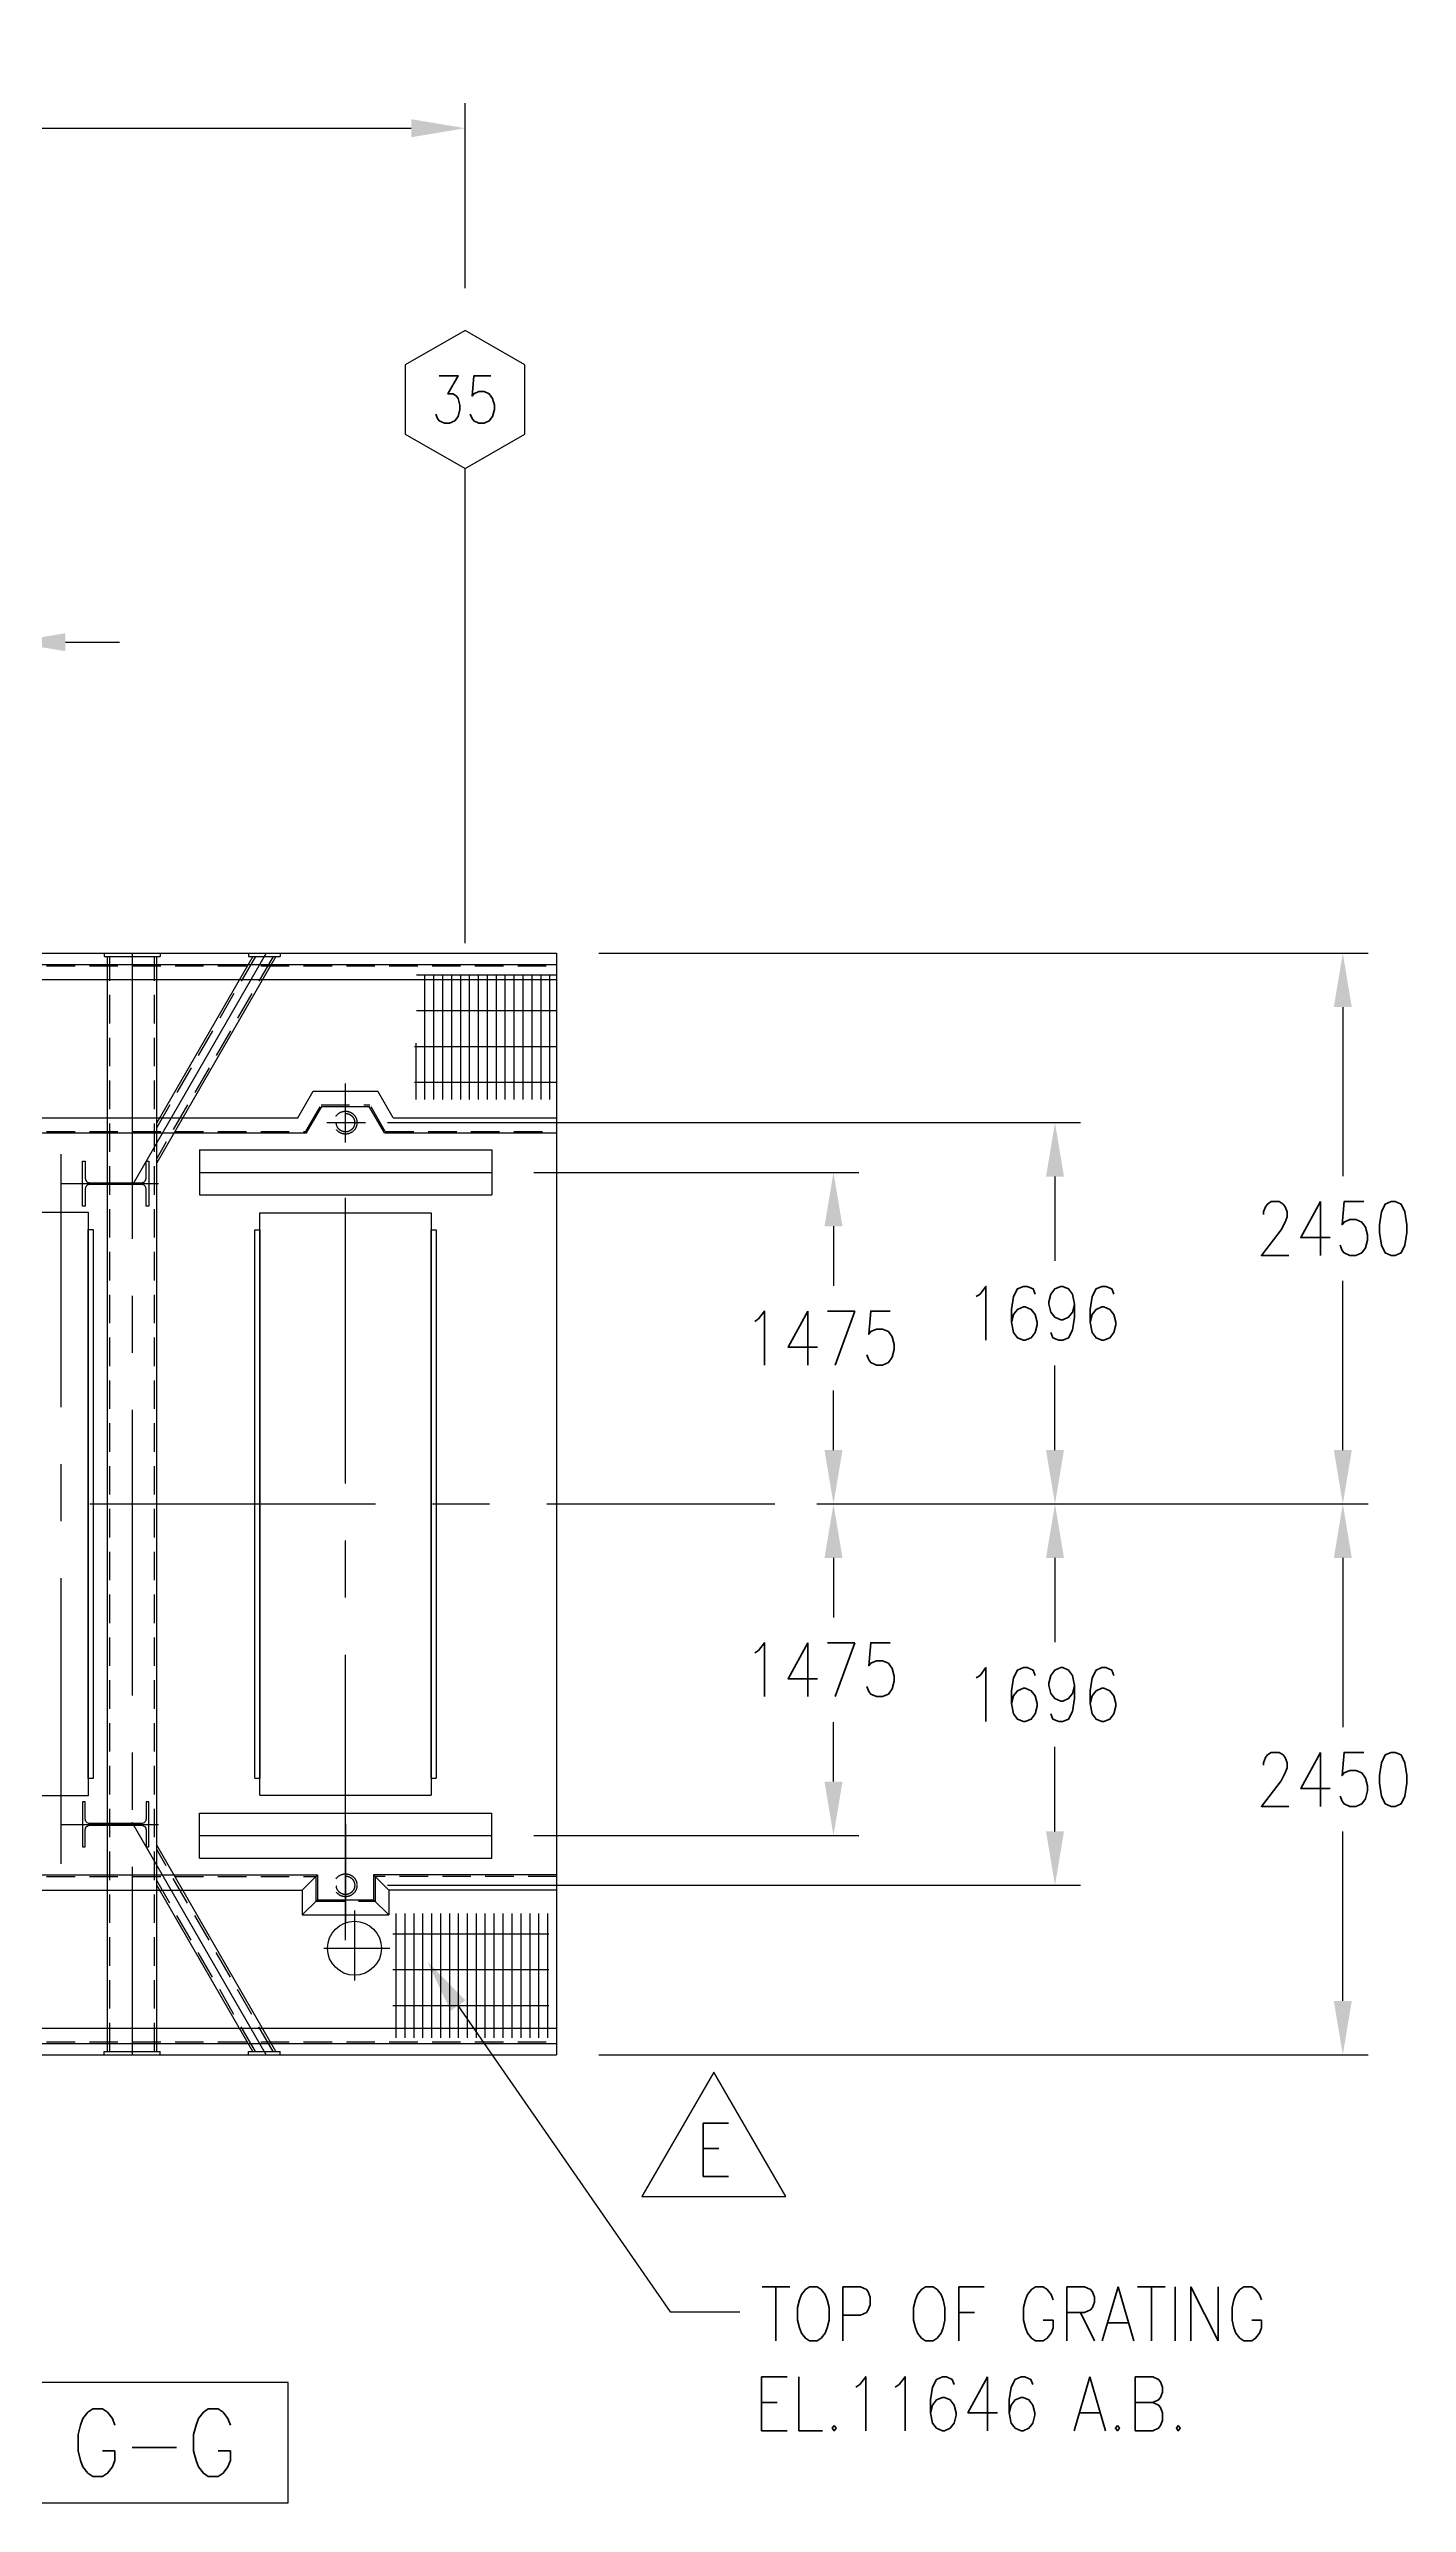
# Model space of a CAD drawing. Extents: x 0 to 68580, y 0 to 45720.
# Drawn here: x 21100 to 27138, y 8740 to 19654 of the extents above; entities that cross this region are included whole.
import ezdxf
from ezdxf.enums import TextEntityAlignment as Align

# ---------------------------------------------------------------- set-up
doc = ezdxf.new("R2010")
doc.units = 0
doc.header["$LTSCALE"] = 40
doc.linetypes.add('CENTER', pattern=[50.8, 31.75, -6.35, 6.35, -6.35])
doc.linetypes.add('HIDDEN2', pattern=[4.7625, 3.175, -1.5875])
doc.layers.get('0').update_dxf_attribs({"linetype": 'CONTINUOUS'})
doc.layers.get('DEFPOINTS').update_dxf_attribs({"linetype": 'CONTINUOUS'})
for name, color, linetype in [('EMS_CL', 1, 'CENTER'), ('EMS_DIM', 3, 'CONTINUOUS'), ('EMS_GRAY', 252, 'CONTINUOUS'), ('EMS_HATCH', 3, 'CONTINUOUS'), ('EMS_REV', 7, 'CONTINUOUS'), ('EMS_SHIPSTRUCTURE', 151, 'CONTINUOUS'), ('EMS_TXT', 2, 'CONTINUOUS'), ('EMS_WALKWAY_PLATFORM', 2, 'CONTINUOUS')]:
    doc.layers.add(name, color=color, linetype=linetype)
doc.styles.add('EMS', font='Romans.shx', dxfattribs={"width": 0.85, "height": 240})
doc.dimstyles.get("Standard").update_dxf_attribs({"dimtxt": 0.125, "dimasz": 0.25, "dimexe": 0.18, "dimexo": 0.0625, "dimgap": 0.09, "dimtad": 0, "dimtih": 1, "dimtoh": 1, "dimzin": 12, "dimcen": 0.09, "dimclrd": 160, "dimclre": 160, "dimclrt": 200, "dimazin": 3, "dimtfac": 1, "dimtofl": 0, "dimtmove": 0, "dimatfit": 3})

# ---------------------------------------------------------------- blocks, each defined once
blk = doc.blocks.new('*U244')
at = {"layer": 'EMS_DIM', "color": 0, "style": 'EMS', "width": 0.85}
blk.add_text('5100', height=240, dxfattribs=at).set_placement((20011, 19414))
blk = doc.blocks.new('*D42')
at = {"layer": 'DEFPOINTS', "color": 0}
for p in [(22950, 19302), (17850, 18403), (22950, 18403)]:
    blk.add_point(p, dxfattribs=at)
at = {"layer": 'EMS_DIM', "color": 0}
for p, q in [((17850, 18590), (17850, 19414)), ((22950, 18590), (22950, 19414)), ((18090, 19302), (22710, 19302))]:
    blk.add_line(p, q, dxfattribs=at)
for points in [[(18090, 19342), (18090, 19262), (17850, 19302)], [(22710, 19342), (22710, 19262), (22950, 19302)]]:
    blk.add_solid(points, dxfattribs=at)
at = {"layer": 'EMS_REV'}
blk.add_blockref('*U244', (0, 0), dxfattribs=at)
blk = doc.blocks.new('*X186')
at = {"color": 0}
for p, q in [((22641, 11361), (22641, 10808)), ((22681, 11361), (22681, 10808)), ((22721, 11361), (22721, 10808)), ((22760, 11361), (22760, 10808)), ((22800, 11361), (22800, 10808)), ((22840, 11361), (22840, 10808)), ((22880, 11361), (22880, 10808)), ((22919, 11361), (22919, 10808)), ((22959, 11361), (22959, 10808)), ((22999, 11361), (22999, 10808)), ((23038, 11361), (23038, 10808)), ((23078, 11361), (23078, 10808)), ((23118, 11361), (23118, 10808)), ((23157, 11361), (23157, 10808)), ((23197, 11361), (23197, 10808)), ((23237, 11361), (23237, 10808)), ((23276, 11361), (23276, 10808)), ((23316, 11361), (23316, 10808)), ((22628, 11271), (23322, 11271)), ((22628, 11112), (23322, 11112)), ((22628, 10953), (23322, 10953))]:
    blk.add_line(p, q, dxfattribs=at)
blk = doc.blocks.new('*U250')
at = {"layer": 'EMS_DIM', "color": 0, "style": 'EMS', "width": 0.85}
blk.add_text('550', height=240, dxfattribs=at).set_placement((20371, 17118))
blk = doc.blocks.new('*D47')
at = {"layer": 'DEFPOINTS', "color": 0}
for p in [(20382, 17016), (20382, 14883), (20932, 14883)]:
    blk.add_point(p, dxfattribs=at)
at = {"layer": 'EMS_DIM', "color": 0}
for p, q in [((20382, 15071), (20382, 17129)), ((20932, 15071), (20932, 17129)), ((20142, 17016), (19902, 17016)), ((20932, 17016), (20382, 17016)), ((21172, 17016), (21412, 17016))]:
    blk.add_line(p, q, dxfattribs=at)
for points in [[(20142, 17056), (20142, 16976), (20382, 17016)], [(21172, 17056), (21172, 16976), (20932, 17016)]]:
    blk.add_solid(points, dxfattribs=at)
at = {"layer": 'EMS_REV'}
blk.add_blockref('*U250', (0, 0), dxfattribs=at)
blk = doc.blocks.new('*U254')
at = {"layer": 'EMS_DIM', "color": 0, "style": 'EMS', "width": 0.85}
blk.add_text('1475', height=240, dxfattribs=at).set_placement((24185, 12326))
blk = doc.blocks.new('*D50')
at = {"layer": 'DEFPOINTS', "color": 0}
for p in [(24327, 13183), (24588, 13183), (23068, 11708)]:
    blk.add_point(p, dxfattribs=at)
at = {"layer": 'EMS_DIM', "color": 0}
for p, q in [((24514, 13183), (24700, 13183)), ((24588, 12943), (24588, 12678)), ((24588, 11948), (24588, 12213)), ((23255, 11708), (24700, 11708))]:
    blk.add_line(p, q, dxfattribs=at)
for points in [[(24548, 12943), (24628, 12943), (24588, 13183)], [(24548, 11948), (24628, 11948), (24588, 11708)]]:
    blk.add_solid(points, dxfattribs=at)
at = {"layer": 'EMS_REV'}
blk.add_blockref('*U254', (0, 0), dxfattribs=at)
blk = doc.blocks.new('*U255')
at = {"layer": 'EMS_DIM', "color": 0, "style": 'EMS', "width": 0.85}
blk.add_text('1475', height=240, dxfattribs=at).set_placement((24185, 13801))
blk = doc.blocks.new('*D51')
at = {"layer": 'DEFPOINTS', "color": 0}
for p in [(23068, 14658), (24327, 13183), (24588, 13183)]:
    blk.add_point(p, dxfattribs=at)
at = {"layer": 'EMS_DIM', "color": 0}
for p, q in [((23255, 14658), (24700, 14658)), ((24588, 14418), (24588, 14153)), ((24588, 13423), (24588, 13688)), ((24514, 13183), (24700, 13183))]:
    blk.add_line(p, q, dxfattribs=at)
for points in [[(24548, 14418), (24628, 14418), (24588, 14658)], [(24548, 13423), (24628, 13423), (24588, 13183)]]:
    blk.add_solid(points, dxfattribs=at)
at = {"layer": 'EMS_REV'}
blk.add_blockref('*U255', (0, 0), dxfattribs=at)
blk = doc.blocks.new('*U256')
at = {"layer": 'EMS_DIM', "color": 0, "style": 'EMS', "width": 0.85}
blk.add_text('2450', height=240, dxfattribs=at).set_placement((26465, 14288))
blk = doc.blocks.new('*D52')
at = {"layer": 'DEFPOINTS', "color": 0}
for p in [(23356, 15633), (24327, 13183), (26853, 13183)]:
    blk.add_point(p, dxfattribs=at)
at = {"layer": 'EMS_DIM', "color": 0}
for p, q in [((23544, 15633), (26966, 15633)), ((26853, 15393), (26853, 14641)), ((26853, 13423), (26853, 14176)), ((24514, 13183), (26966, 13183))]:
    blk.add_line(p, q, dxfattribs=at)
for points in [[(26813, 15393), (26893, 15393), (26853, 15633)], [(26813, 13423), (26893, 13423), (26853, 13183)]]:
    blk.add_solid(points, dxfattribs=at)
at = {"layer": 'EMS_REV'}
blk.add_blockref('*U256', (0, 0), dxfattribs=at)
blk = doc.blocks.new('*U257')
at = {"layer": 'EMS_DIM', "color": 0, "style": 'EMS', "width": 0.85}
blk.add_text('2450', height=240, dxfattribs=at).set_placement((26465, 11838))
blk = doc.blocks.new('*D53')
at = {"layer": 'DEFPOINTS', "color": 0}
for p in [(24327, 13183), (26853, 13183), (23356, 10733)]:
    blk.add_point(p, dxfattribs=at)
at = {"layer": 'EMS_DIM', "color": 0}
for p, q in [((24514, 13183), (26966, 13183)), ((26853, 12943), (26853, 12191)), ((26853, 10973), (26853, 11726)), ((23544, 10733), (26966, 10733))]:
    blk.add_line(p, q, dxfattribs=at)
for points in [[(26813, 12943), (26893, 12943), (26853, 13183)], [(26813, 10973), (26893, 10973), (26853, 10733)]]:
    blk.add_solid(points, dxfattribs=at)
at = {"layer": 'EMS_REV'}
blk.add_blockref('*U257', (0, 0), dxfattribs=at)
blk = doc.blocks.new('*U258')
at = {"layer": 'EMS_DIM', "color": 0, "style": 'EMS', "width": 0.85}
blk.add_text('1696', height=240, dxfattribs=at).set_placement((25170, 13911))
blk = doc.blocks.new('*D54')
at = {"layer": 'DEFPOINTS', "color": 0}
for p in [(22418, 14879), (24578, 13183), (25573, 13183)]:
    blk.add_point(p, dxfattribs=at)
at = {"layer": 'EMS_DIM', "color": 0}
for p, q in [((22605, 14879), (25686, 14879)), ((25573, 14639), (25573, 14264)), ((25573, 13423), (25573, 13799)), ((24766, 13183), (25686, 13183))]:
    blk.add_line(p, q, dxfattribs=at)
for points in [[(25533, 14639), (25613, 14639), (25573, 14879)], [(25533, 13423), (25613, 13423), (25573, 13183)]]:
    blk.add_solid(points, dxfattribs=at)
at = {"layer": 'EMS_REV'}
blk.add_blockref('*U258', (0, 0), dxfattribs=at)
blk = doc.blocks.new('*U259')
at = {"layer": 'EMS_DIM', "color": 0, "style": 'EMS', "width": 0.85}
blk.add_text('1696', height=240, dxfattribs=at).set_placement((25170, 12215))
blk = doc.blocks.new('*D55')
at = {"layer": 'DEFPOINTS', "color": 0}
for p in [(24578, 13183), (25573, 13183), (22418, 11487)]:
    blk.add_point(p, dxfattribs=at)
at = {"layer": 'EMS_DIM', "color": 0}
for p, q in [((24766, 13183), (25686, 13183)), ((25573, 12943), (25573, 12568)), ((25573, 11727), (25573, 12103)), ((22605, 11487), (25686, 11487))]:
    blk.add_line(p, q, dxfattribs=at)
for points in [[(25533, 12943), (25613, 12943), (25573, 13183)], [(25533, 11727), (25613, 11727), (25573, 11487)]]:
    blk.add_solid(points, dxfattribs=at)
at = {"layer": 'EMS_REV'}
blk.add_blockref('*U259', (0, 0), dxfattribs=at)
blk = doc.blocks.new('*U189')
at = {"layer": 'EMS_TXT', "style": 'EMS', "width": 0.85}
for s, p in [('TOP OF GRATING', (24262, 9461)), ('EL.11646 A.B.', (24233, 9061))]:
    blk.add_text(s, height=240, dxfattribs=at).set_placement(p)
blk = doc.blocks.new('*U192')
at = {"layer": 'EMS_DIM'}
blk.add_lwpolyline([(22918, 10952), (23862, 9590), (24172, 9590)], dxfattribs=at)
blk.add_solid([(22885, 10929), (22781, 11149), (22951, 10975)], dxfattribs=at)
blk = doc.blocks.new('CHN-H300X200X8-12')
blk.add_lwpolyline([(4, 262, -0.414214), (24, 282), (100, 282), (100, 294), (-100, 294), (-100, 282), (-24, 282, -0.414214), (-4, 262), (-4, 32, -0.414214), (-24, 12), (-100, 12), (-100, 0), (100, 0), (100, 12), (24, 12, -0.414214), (4, 32)], format="xyb", close=True)
blk = doc.blocks.new('EMS_REVSYMM')
at = {"layer": 'EMS_REV', "color": 2}
blk.add_lwpolyline([(5.33, 0), (0, 9.23), (-5.33, 0)], close=True, dxfattribs=at)
at = {"layer": 'EMS_REV', "style": 'EMS', "width": 0.85}
blk.add_attdef('RV', text='', height=3.97, dxfattribs=at).set_placement((0, 3.46), align=Align.MIDDLE)

msp = doc.modelspace()

# ---------------------------------------------------------------- linework, layer by layer
at = {"layer": 'EMS_CL'}
for p, q in [((21468.639, 15633.032), (21468.639, 10733.032)), ((22065.389, 15633.032), (21468.639, 14599.431)), ((22417.816, 11242.73), (22417.816, 15105.634)), ((22417.816, 14790.967), (22417.816, 14985.946)), ((22335.284, 14879.032), (22506.901, 14879.032)), ((21153.389, 11582.304), (21153.389, 14739.494)), ((21153.389, 14608.032), (21585.601, 14608.032)), ((17216.632, 13183.032), (24327.026, 13183.032)), ((21153.389, 11758.032), (21585.601, 11758.032)), ((22065.389, 10733.032), (21468.639, 11766.633)), ((22417.816, 11760.039), (22417.816, 11323.459)), ((22457.816, 11374.333), (22457.816, 11062.972)), ((22457.816, 11374.333), (22457.816, 11062.972)), ((22320.887, 11207.032), (22614.917, 11207.032)), ((22320.887, 11207.032), (22614.917, 11207.032))]:
    msp.add_line(p, q, dxfattribs=at)
at = {"layer": 'EMS_DIM'}
msp.add_line((22949.816, 15677.569), (22949.816, 17788.333), dxfattribs=at)
at = {"layer": 'EMS_GRAY'}
for p, q in [((21767.816, 14758.032), (23067.816, 14758.032)), ((21767.816, 14758.032), (21767.816, 14558.032)), ((23067.816, 14758.032), (23067.816, 14558.032)), ((21767.816, 14658.032), (23067.816, 14658.032)), ((21767.816, 14558.032), (23067.816, 14558.032)), ((21033.389, 14481.037), (21273.389, 14481.037)), ((21273.389, 14481.037), (21273.389, 11885.037)), ((22036.816, 14478.032), (22798.816, 14478.032)), ((22036.816, 11888.032), (22036.816, 14478.032)), ((22798.816, 14478.032), (22798.816, 11888.032)), ((22014.816, 14402.032), (22036.816, 14402.032)), ((22014.816, 11964.032), (22014.816, 14402.032)), ((22036.816, 14402.032), (22036.816, 11964.032)), ((22798.816, 14402.032), (22820.816, 14402.032)), ((22798.816, 11964.032), (22798.816, 14402.032)), ((22820.816, 14402.032), (22820.816, 11964.032)), ((22014.816, 11964.032), (22036.816, 11964.032)), ((22798.816, 11964.032), (22820.816, 11964.032)), ((21273.389, 11885.037), (21033.389, 11885.037)), ((21767.816, 11608.032), (21767.816, 11808.032)), ((21767.816, 11808.032), (23067.816, 11808.032)), ((22036.816, 11888.032), (22798.816, 11888.032)), ((23067.816, 11608.032), (23067.816, 11808.032)), ((21767.816, 11708.032), (23067.816, 11708.032)), ((21767.816, 11608.032), (23067.816, 11608.032))]:
    msp.add_line(p, q, dxfattribs=at)
msp.add_lwpolyline([(21273.389, 14404.037), (21295.389, 14404.037), (21295.389, 11962.027), (21273.389, 11962.027)], close=True, dxfattribs=at)
msp.add_circle((22457.816, 11207.032), 120, dxfattribs=at)
msp.add_circle((22457.816, 11207.032), 120, dxfattribs=at)
at = {"layer": 'EMS_HATCH', "linetype": 'CONTINUOUS'}
for p, q in [((23356.481, 15534.489), (22732.816, 15534.489)), ((22769.832, 15536.178), (22769.832, 14982.667)), ((22809.519, 15536.178), (22809.519, 14982.667)), ((22849.207, 15536.178), (22849.207, 14982.667)), ((22888.894, 15536.178), (22888.894, 14982.667)), ((22928.582, 15536.178), (22928.582, 14982.667)), ((22968.269, 15536.178), (22968.269, 14982.667)), ((23007.957, 15536.178), (23007.957, 14982.667)), ((23047.644, 15536.178), (23047.644, 14982.667)), ((23087.332, 15536.178), (23087.332, 14982.667)), ((23127.019, 15536.178), (23127.019, 14982.667)), ((23166.707, 15536.178), (23166.707, 14982.667)), ((23206.394, 15536.178), (23206.394, 14982.667)), ((23246.082, 15536.178), (23246.082, 14982.667)), ((23285.769, 15536.178), (23285.769, 14982.667)), ((23325.457, 15536.178), (23325.457, 14982.667)), ((23356.481, 15375.739), (22732.816, 15375.739)), ((23356.481, 15216.989), (22724.305, 15216.989)), ((22730.144, 15233.032), (22730.144, 14982.667)), ((23356.481, 15058.239), (22724.305, 15058.239))]:
    msp.add_line(p, q, dxfattribs=at)
at = {"layer": 'EMS_SHIPSTRUCTURE'}
for p, q in [((17849.816, 15633.032), (23356.481, 15633.032)), ((21344.139, 15633.032), (21344.139, 15618.032)), ((21344.139, 15618.032), (21593.139, 15618.032)), ((21359.139, 10748.032), (21359.139, 15618.032)), ((21578.139, 10748.032), (21578.139, 15618.032)), ((22108.056, 15618.032), (21578.139, 14700.19)), ((22005.403, 15618.032), (21578.139, 14877.99)), ((21593.139, 15633.032), (21593.139, 15618.032)), ((21985.677, 15633.032), (21985.677, 15618.032)), ((21985.677, 15618.032), (22127.781, 15618.032)), ((22127.781, 15633.032), (22127.781, 15618.032)), ((23356.481, 15633.032), (23356.481, 10733.032)), ((22108.056, 10748.032), (21578.139, 11665.874)), ((22005.403, 10748.032), (21578.139, 11488.074)), ((17849.816, 10733.032), (23356.481, 10733.032)), ((21344.139, 10748.032), (21593.139, 10748.032)), ((21344.139, 10733.032), (21344.139, 10748.032)), ((21593.139, 10733.032), (21593.139, 10748.032)), ((21985.677, 10748.032), (22127.781, 10748.032)), ((21985.677, 10733.032), (21985.677, 10748.032)), ((22127.781, 10733.032), (22127.781, 10748.032))]:
    msp.add_line(p, q, dxfattribs=at)
at = {"layer": 'EMS_SHIPSTRUCTURE', "linetype": 'HIDDEN2'}
for p, q in [((21369.139, 10748.032), (21369.139, 15618.032)), ((21568.139, 10748.032), (21568.139, 15618.032)), ((22096.509, 15618.032), (21578.139, 14720.19)), ((22016.95, 15618.032), (21578.139, 14857.99)), ((22096.509, 10748.032), (21578.139, 11645.874)), ((22016.95, 10748.032), (21578.139, 11508.074))]:
    msp.add_line(p, q, dxfattribs=at)
for centre, radius in [((22417.816, 14879.032), 51), ((22417.816, 14879.032), 41), ((22417.816, 11487.032), 51), ((22417.816, 11487.032), 41)]:
    msp.add_circle(centre, radius, dxfattribs=at)
at = {"layer": 'EMS_TXT'}
for points in [[(22949.816, 18402.763), (22683.76, 18249.155), (22683.76, 17941.94), (22949.816, 17788.333), (23215.872, 17941.94), (23215.872, 18249.155)], [(19397.449, 9275.733), (19397.449, 8739.952), (22163.479, 8739.952), (22163.479, 9275.733)]]:
    msp.add_lwpolyline(points, close=True, dxfattribs=at)
at = {"layer": 'EMS_WALKWAY_PLATFORM'}
for p, q in [((17849.816, 15583.032), (23356.481, 15583.032)), ((17849.816, 15515.032), (23356.481, 15515.032)), ((22205.689, 14901.032), (22273.816, 15019.032)), ((22273.816, 15019.032), (22561.816, 15019.032)), ((22629.943, 14901.032), (22561.816, 15019.032)), ((17849.816, 14901.032), (22205.689, 14901.032)), ((22244.948, 14833.032), (22313.076, 14951.032)), ((22313.076, 14951.032), (22522.556, 14951.032)), ((22590.683, 14833.032), (22522.556, 14951.032)), ((22629.943, 14901.032), (23356.481, 14901.032)), ((17849.816, 14833.032), (22244.948, 14833.032)), ((22590.683, 14833.032), (23356.481, 14833.032)), ((17849.816, 11533.032), (22292.816, 11533.032)), ((17849.816, 11465.032), (22224.816, 11465.032)), ((22292.816, 11533.032), (22224.816, 11465.032)), ((22224.816, 11465.032), (22224.816, 11355.032)), ((22292.816, 11533.032), (22292.816, 11423.032)), ((23356.481, 11533.032), (22542.816, 11533.032)), ((22542.816, 11533.032), (22542.816, 11423.032)), ((22542.816, 11533.032), (22610.816, 11465.032)), ((23356.481, 11465.032), (22610.816, 11465.032)), ((22610.816, 11465.032), (22610.816, 11355.032)), ((22224.816, 11355.032), (22292.816, 11423.032)), ((22224.816, 11355.032), (22610.816, 11355.032)), ((22292.816, 11423.032), (22542.816, 11423.032)), ((22542.816, 11423.032), (22610.816, 11355.032)), ((17849.816, 10851.032), (23356.481, 10851.032)), ((17849.816, 10783.032), (23356.481, 10783.032))]:
    msp.add_line(p, q, dxfattribs=at)
at = {"layer": 'EMS_WALKWAY_PLATFORM', "linetype": 'HIDDEN2'}
for p, q in [((17849.816, 15576.032), (23356.481, 15576.032)), ((22240.907, 14840.032), (22309.034, 14958.032)), ((22309.034, 14958.032), (22526.598, 14958.032)), ((22594.725, 14840.032), (22526.598, 14958.032)), ((17849.816, 14840.032), (22240.907, 14840.032)), ((22594.725, 14840.032), (23356.481, 14840.032)), ((17849.816, 11526.032), (22285.816, 11526.032)), ((22285.816, 11526.032), (22285.816, 11416.032)), ((23356.481, 11526.032), (22549.816, 11526.032)), ((22549.816, 11526.032), (22549.816, 11416.032)), ((22285.816, 11416.032), (22549.816, 11416.032)), ((17849.816, 10790.032), (23356.481, 10790.032))]:
    msp.add_line(p, q, dxfattribs=at)

# ---------------------------------------------------------------- block references
at = {"layer": 'EMS_HATCH', "linetype": 'CONTINUOUS'}
msp.add_blockref('*X186', (0, 0), dxfattribs=at)
at = {"layer": 'EMS_REV'}
for name in ['*U192', '*U189']:
    msp.add_blockref(name, (0, 0), dxfattribs=at)
at = {"layer": 'EMS_REV', "xscale": 60, "yscale": 60, "zscale": 60}
msp.add_blockref('EMS_REVSYMM', (24056.084, 10102.646), dxfattribs=at).add_auto_attribs({'RV': 'E'})
at = {"layer": 'EMS_SHIPSTRUCTURE', "xscale": -1, "rotation": 270}
msp.add_blockref('CHN-H300X200X8-12', (21248.639, 14608.032), dxfattribs=at)
at = {"layer": 'EMS_SHIPSTRUCTURE', "rotation": 270}
msp.add_blockref('CHN-H300X200X8-12', (21248.639, 11758.032), dxfattribs=at)

# ---------------------------------------------------------------- texts
at = {"layer": 'EMS_TXT', "style": 'EMS', "width": 0.85}
msp.add_text('35', height=210, dxfattribs=at).set_placement((22949.816, 18095.548), align=Align.MIDDLE)
at = {"layer": 'EMS_TXT', "color": 7, "style": 'EMS', "width": 0.85}
msp.add_text('SECTION G-G', height=300, dxfattribs=at).set_placement((20780.464, 9007.842), align=Align.MIDDLE_CENTER)

# ---------------------------------------------------------------- dimensions: what is measured, and where the dimension line sits
at = {"layer": 'EMS_DIM'}
dim = msp.add_linear_dim(base=(22949.816, 19301.516), p1=(17849.816, 18402.763), p2=(22949.816, 18402.763), dimstyle='Standard', dxfattribs=at)
dim.commit()
dim.dimension.update_dxf_attribs({"geometry": '*D42', "text_midpoint": (20399.816, 19534.016)})
dim = msp.add_linear_dim(base=(20381.839, 17016.441), p1=(20931.839, 14883.032), p2=(20381.839, 14883.032), dimstyle='Standard', dxfattribs=at)
dim.commit()
dim.dimension.update_dxf_attribs({"geometry": '*D47', "text_midpoint": (20662.176, 17238.273), "dimtype": 128})
for base, p1, p2, angle, picture, middle in [((26853.418, 13183.032), (23356.481, 15633.032), (24326.686, 13183.032), 90, '*D52', (26853.418, 14408.032)), ((25573.243, 13183.032), (22417.816, 14879.032), (24578.365, 13183.032), 90, '*D54', (25573.243, 14031.032)), ((24587.651, 13183.032), (23067.816, 14658.032), (24326.686, 13183.032), 270, '*D51', (24587.651, 13920.532)), ((25573.243, 13183.032), (22417.816, 11487.032), (24578.365, 13183.032), 270, '*D55', (25573.243, 12335.032)), ((24587.651, 13183.032), (23067.816, 11708.032), (24326.686, 13183.032), 90, '*D50', (24587.651, 12445.532)), ((26853.418, 13183.032), (23356.481, 10733.032), (24326.686, 13183.032), 270, '*D53', (26853.418, 11958.032))]:
    dim = msp.add_linear_dim(base=base, p1=p1, p2=p2, angle=angle, dimstyle='Standard', dxfattribs=at)
    dim.commit()
    dim.dimension.update_dxf_attribs({"geometry": picture, "text_midpoint": middle})

doc.saveas('drawing.dxf')
